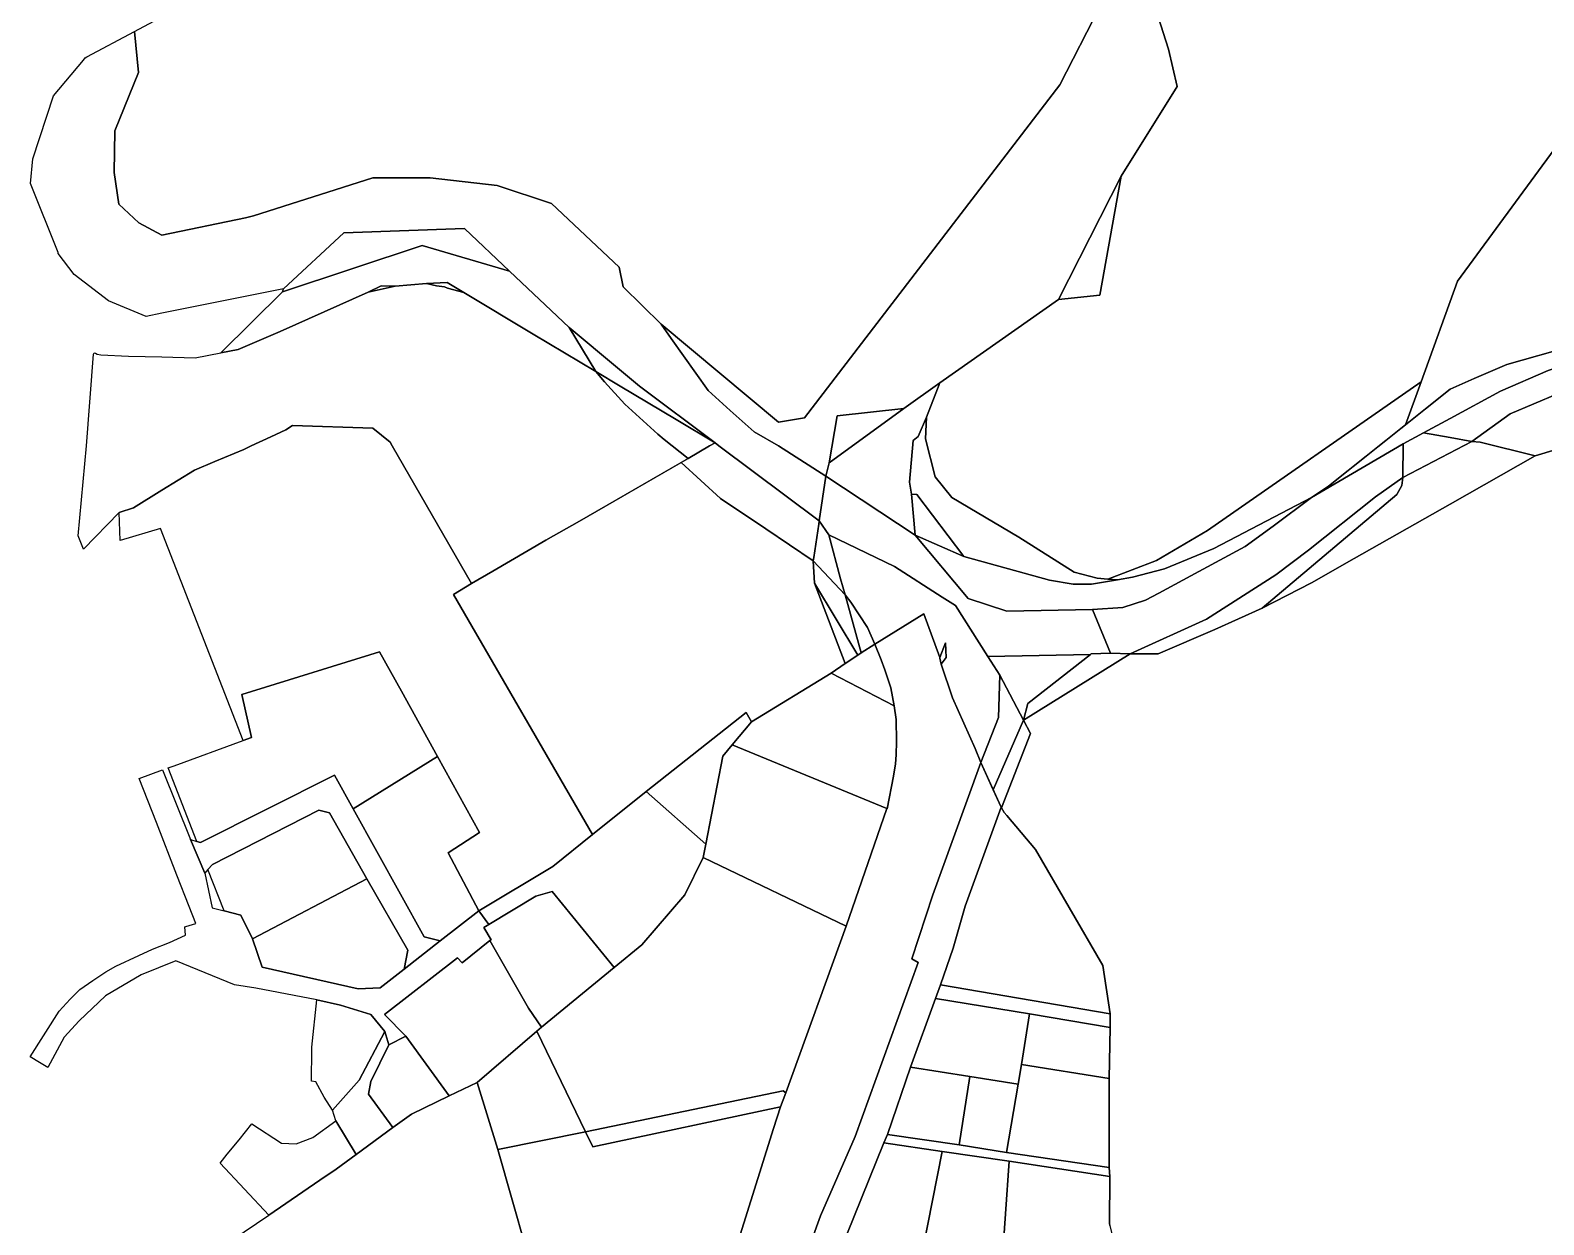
# Model space of a CAD drawing. Header units: feet. Extents: x -1222 to 199575, y -502 to 454509.
# Drawn here: x -472.4 to -178.7, y 954.2 to 1185.9 of the extents above; entities that cross this region are included whole.
import ezdxf

# ---------------------------------------------------------------- set-up
doc = ezdxf.new("R2010")
doc.units = ezdxf.units.FT
doc.header["$MEASUREMENT"] = 0
doc.layers.add('지적', color=7, linetype='CONTINUOUS')

msp = doc.modelspace()

# ---------------------------------------------------------------- linework, layer by layer
at = {"layer": '지적', "color": 20}
for points in [[(-255.53, 1194.82), (-251.5, 1182.2), (-249.83, 1174.95), (-260.74, 1157.59), (-272.89, 1133.66), (-295.9, 1117.47), (-302.86, 1112.51), (-315.83, 1111.1), (-317.38, 1101.98), (-318.05, 1099.36), (-327.18, 1105.25), (-331.95, 1108.01), (-336.6, 1112.14), (-340.88, 1115.98), (-348.03, 1126.1), (-349.98, 1128.88), (-327.23, 1109.87), (-322.18, 1110.72), (-272.61, 1175.31), (-264.81, 1190.52)], [(-176.67, 1162.72), (-195.46, 1137.21), (-202.51, 1117.71), (-243.94, 1088.81), (-253.83, 1083), (-263.32, 1079.41), (-265.4, 1079.6), (-269.86, 1080.77), (-280.55, 1087.54), (-293.54, 1095.27), (-296.78, 1099.27), (-298.69, 1106.62), (-298.5, 1110.81), (-295.9, 1117.47), (-272.89, 1133.66), (-264.86, 1134.52), (-260.74, 1157.59), (-249.83, 1174.95), (-251.5, 1182.2), (-255.53, 1194.82)], [(-264.81, 1190.52), (-272.61, 1175.31), (-322.18, 1110.72), (-327.23, 1109.87), (-349.98, 1128.88), (-357.38, 1136.11), (-358.16, 1139.9), (-371.25, 1152.27), (-381.82, 1155.75), (-394.83, 1157.26), (-405.92, 1157.23), (-429.09, 1149.89), (-430.65, 1149.52), (-446.86, 1146.1), (-451.37, 1148.49), (-455.21, 1152.15), (-456.15, 1158.28), (-456, 1166.38), (-451.44, 1177.65), (-452.17, 1185.63), (-448.45, 1187.62)], [(-262.9, 954.03), (-262.96, 954.39), (-262.93, 963.51), (-263.01, 965.29), (-263.02, 982.52), (-262.85, 992.43), (-262.84, 995.06), (-264.3, 1004.48), (-277.31, 1026.99), (-282.9, 1033.56), (-283.39, 1034.14), (-283.91, 1035.06), (-278.32, 1049.48), (-279.66, 1052.04), (-258.97, 1064.92), (-253.55, 1064.92), (-242.54, 1069.65), (-233.35, 1073.8), (-223.77, 1078.7), (-215.48, 1083.42), (-196.86, 1093.97), (-180.36, 1103.32), (-180.36, 1103.32), (-168.79, 1106.8)], [(-337, 944.77), (-328.17, 972.86), (-326.8, 977.05), (-325.76, 979.77), (-314.11, 1012.06), (-306.21, 1034.89), (-306.13, 1034.83), (-304.88, 1041.21), (-304.49, 1043.55), (-304.35, 1045.31), (-304.28, 1047.9), (-304.39, 1052.15), (-304.76, 1054.86), (-305.38, 1058.31), (-306.55, 1061.83), (-307.27, 1063.76), (-308.54, 1066.76), (-298.98, 1072.68), (-295.89, 1064.22), (-295.93, 1064.09), (-295.62, 1062.88), (-293.43, 1056.41), (-289.02, 1046.54), (-287.92, 1043.83), (-293.23, 1029.21), (-297.28, 1018.18), (-301.34, 1005.74), (-300.09, 1005.04), (-312.3, 971.26), (-319.06, 955.91), (-325.26, 938.75)], [(-325.26, 938.75), (-319.06, 955.91), (-312.3, 971.26), (-300.09, 1005.04), (-301.34, 1005.74), (-297.28, 1018.18), (-293.23, 1029.21), (-287.92, 1043.83), (-284.69, 1036.74), (-284.69, 1036.74), (-283.99, 1035.18), (-290.97, 1015.97), (-293.33, 1007.85), (-295.76, 1000.73), (-296.73, 998.06), (-301.57, 984.76), (-306.04, 971.71), (-306.76, 970.05), (-313.98, 952.3)]]:
    msp.add_lwpolyline(points, dxfattribs=at)
for points in [[(-461.75, 1180.54), (-461.42, 1180.74), (-452.17, 1185.63), (-451.44, 1177.65), (-456, 1166.38), (-456.15, 1158.28), (-455.21, 1152.15), (-451.37, 1148.49), (-446.86, 1146.1), (-430.65, 1149.52), (-429.09, 1149.89), (-405.92, 1157.23), (-394.83, 1157.26), (-381.82, 1155.75), (-371.25, 1152.27), (-358.16, 1139.9), (-357.38, 1136.11), (-349.98, 1128.88), (-348.03, 1126.1), (-340.88, 1115.98), (-336.6, 1112.14), (-331.95, 1108.01), (-327.18, 1105.25), (-318.05, 1099.36), (-319.29, 1090.73), (-338.77, 1105.25), (-339.52, 1105.87), (-354.16, 1116.83), (-358.47, 1120.41), (-367.86, 1128.21), (-379.4, 1139.12), (-388.14, 1147.42), (-411.56, 1146.58), (-423.25, 1135.74), (-446.86, 1130.97), (-449.94, 1130.35), (-457.26, 1133.37), (-463.92, 1138.49), (-466.97, 1142.58), (-467, 1142.78), (-472.38, 1156.13), (-471.92, 1160.96), (-467.93, 1173.13), (-462.07, 1180.1), (-461.75, 1180.54)], [(-205.54, 1109.34), (-202.51, 1117.71), (-195.46, 1137.21), (-176.67, 1162.72), (-163.36, 1177.07), (-163.3, 1176.89), (-156.83, 1158.08), (-152.61, 1151.62), (-145.55, 1132.01), (-161.14, 1128.05), (-185.85, 1121.04), (-192.22, 1118.33), (-196.86, 1116.25), (-205.54, 1109.34)], [(-260.74, 1157.59), (-264.86, 1134.52), (-272.89, 1133.66), (-260.74, 1157.59)], [(-379.4, 1139.12), (-396.33, 1144.15), (-423.46, 1135.15), (-423.25, 1135.74), (-411.56, 1146.58), (-388.14, 1147.42), (-379.4, 1139.12)], [(-395.51, 1136.72), (-401.63, 1136.26), (-404.32, 1136.32), (-406.85, 1135.1), (-423.91, 1127.41), (-432.07, 1123.93), (-435.44, 1123.3), (-423.46, 1135.15), (-396.33, 1144.15), (-379.4, 1139.12), (-367.86, 1128.21), (-362.68, 1119.66), (-374.79, 1126.91), (-388.27, 1135), (-391.48, 1136.94), (-395.51, 1136.72)], [(-395.51, 1136.72), (-393.59, 1136.3), (-392.05, 1136.1), (-391.44, 1135.82), (-388.27, 1135), (-374.79, 1126.91), (-362.68, 1119.66), (-361, 1117.68), (-357.03, 1113.35), (-350.65, 1107.51), (-349.39, 1106.46), (-347.85, 1105.25), (-344.77, 1102.82), (-365.84, 1090.67), (-372.36, 1086.94), (-382.64, 1080.92), (-386.76, 1078.54), (-402.16, 1105.25), (-402.56, 1105.95), (-405.95, 1108.7), (-421.5, 1109.18), (-422.82, 1108.39), (-425.76, 1107.01), (-429.53, 1105.25), (-430.98, 1104.57), (-436.59, 1102.2), (-440.52, 1100.55), (-446.86, 1096.67), (-452.39, 1093.24), (-455.19, 1092.3), (-462.1, 1085.25), (-463.1, 1087.79), (-461.49, 1105.25), (-460.11, 1123.07), (-460.03, 1123.31), (-459.74, 1123.21), (-459.43, 1123.03), (-458.73, 1122.91), (-453.34, 1122.67), (-446.86, 1122.5), (-440.4, 1122.34), (-435.44, 1123.3), (-432.07, 1123.93), (-423.91, 1127.41), (-406.85, 1135.1), (-401.63, 1136.26), (-395.51, 1136.72)], [(-388.27, 1135), (-391.44, 1135.82), (-392.05, 1136.1), (-393.59, 1136.3), (-395.51, 1136.72), (-391.48, 1136.94), (-388.27, 1135)], [(-401.63, 1136.26), (-406.85, 1135.1), (-404.32, 1136.32), (-401.63, 1136.26)], [(-145.55, 1132.01), (-142.87, 1124.17), (-146.07, 1125.56), (-151.25, 1125.72), (-163.34, 1124.15), (-167.98, 1123.07), (-177.86, 1119.86), (-187.11, 1115.89), (-196.86, 1110.59), (-202.07, 1107.76), (-205.99, 1105.64), (-223.8, 1095.22), (-220.5, 1097.42), (-196.86, 1116.25), (-192.22, 1118.33), (-185.85, 1121.04), (-161.14, 1128.05), (-145.55, 1132.01)], [(-367.86, 1128.21), (-358.47, 1120.41), (-354.16, 1116.83), (-339.52, 1105.87), (-347.07, 1110.36), (-357.91, 1116.82), (-362.68, 1119.66), (-367.86, 1128.21)], [(-142.87, 1124.17), (-149.43, 1122.07), (-165.42, 1117.77), (-176.06, 1115.37), (-185.25, 1111.46), (-192.63, 1106.11), (-196.86, 1106.85), (-202.07, 1107.76), (-196.86, 1110.59), (-187.11, 1115.89), (-177.86, 1119.86), (-167.98, 1123.07), (-163.34, 1124.15), (-151.25, 1125.72), (-146.07, 1125.56), (-142.87, 1124.17)], [(-142.87, 1124.17), (-142.65, 1116.46), (-142.05, 1110.44), (-160.77, 1108.83), (-168.79, 1106.8), (-180.36, 1103.32), (-191.04, 1105.99), (-192.63, 1106.11), (-185.25, 1111.46), (-176.06, 1115.37), (-165.42, 1117.77), (-149.43, 1122.07), (-142.87, 1124.17)], [(-362.68, 1119.66), (-357.91, 1116.82), (-347.07, 1110.36), (-339.52, 1105.87), (-340.59, 1105.25), (-344.77, 1102.82), (-347.85, 1105.25), (-349.39, 1106.46), (-350.65, 1107.51), (-357.03, 1113.35), (-361, 1117.68), (-362.68, 1119.66)], [(-302.86, 1112.51), (-295.9, 1117.47), (-298.5, 1110.81), (-300.12, 1107.09), (-301.08, 1106.33), (-301.77, 1098.24), (-301.41, 1095.9), (-300.71, 1087.94), (-318.05, 1099.36), (-317.38, 1101.98), (-302.86, 1112.51)], [(-202.51, 1117.71), (-205.54, 1109.34), (-220.5, 1097.42), (-223.8, 1095.22), (-242.71, 1085.36), (-252.31, 1081.38), (-258.5, 1079.82), (-261.44, 1079.24), (-263.32, 1079.41), (-253.83, 1083), (-243.94, 1088.81), (-202.51, 1117.71)], [(-302.86, 1112.51), (-317.38, 1101.98), (-315.83, 1111.1), (-302.86, 1112.51)], [(-263.32, 1079.41), (-261.44, 1079.24), (-266.49, 1078.42), (-270.05, 1078.42), (-274.6, 1079.2), (-291.24, 1083.82), (-300.34, 1095.83), (-301.41, 1095.9), (-301.77, 1098.24), (-301.08, 1106.33), (-300.12, 1107.09), (-298.5, 1110.81), (-298.69, 1106.62), (-296.78, 1099.27), (-293.54, 1095.27), (-280.55, 1087.54), (-269.86, 1080.77), (-265.4, 1079.6), (-263.32, 1079.41)], [(-455.19, 1092.3), (-452.39, 1093.24), (-446.86, 1096.67), (-440.52, 1100.55), (-436.59, 1102.2), (-430.98, 1104.57), (-429.53, 1105.25), (-425.76, 1107.01), (-422.82, 1108.39), (-421.5, 1109.18), (-405.95, 1108.7), (-402.56, 1105.95), (-402.16, 1105.25), (-386.76, 1078.54), (-390.25, 1076.41), (-363.3, 1029.85), (-370.99, 1023.69), (-385.37, 1015.04), (-391.33, 1026.33), (-385.23, 1030.26), (-393.37, 1044.97), (-400.4, 1057.69), (-404.61, 1065.3), (-431.36, 1057.01), (-429.47, 1048.68), (-431.12, 1048.08), (-447.17, 1089.25), (-454.94, 1086.89), (-455.19, 1092.3)], [(-205.99, 1105.64), (-202.07, 1107.76), (-196.86, 1106.85), (-192.63, 1106.11), (-206.05, 1099.14), (-205.99, 1105.64)], [(-320.46, 1082.94), (-329.68, 1089.14), (-338.48, 1095.05), (-346.11, 1102.05), (-344.77, 1102.82), (-340.59, 1105.25), (-339.52, 1105.87), (-338.77, 1105.25), (-319.29, 1090.73), (-319.39, 1090.05), (-320.37, 1083.59), (-320.46, 1082.94)], [(-206.05, 1099.14), (-211.37, 1095.4), (-224.33, 1085), (-230.69, 1080.25), (-244.14, 1071.66), (-258.97, 1064.92), (-262.8, 1065.06), (-266.26, 1073.53), (-260.42, 1073.93), (-256.01, 1075.35), (-253.38, 1076.7), (-245.63, 1080.88), (-236.67, 1085.71), (-231.2, 1089.68), (-223.8, 1095.22), (-205.99, 1105.64), (-206.05, 1099.14)], [(-233.35, 1073.8), (-207.19, 1095.85), (-206.23, 1097.54), (-206.05, 1099.14), (-192.63, 1106.11), (-191.04, 1105.99), (-180.36, 1103.32), (-196.86, 1093.97), (-215.48, 1083.42), (-223.77, 1078.7), (-233.35, 1073.8)], [(-320.24, 1078.63), (-314.24, 1063.04), (-316.99, 1061.17), (-332.46, 1051.7), (-333.49, 1053.54), (-352.87, 1038.19), (-363.3, 1029.85), (-390.25, 1076.41), (-386.76, 1078.54), (-382.64, 1080.92), (-372.36, 1086.94), (-365.84, 1090.67), (-346.11, 1102.05), (-338.48, 1095.05), (-329.68, 1089.14), (-320.46, 1082.94), (-320.24, 1078.63)], [(-317.42, 1087.97), (-319.29, 1090.73), (-318.05, 1099.36), (-300.71, 1087.94), (-290.4, 1075.63), (-282.87, 1073.21), (-266.26, 1073.53), (-262.8, 1065.06), (-266.53, 1064.93), (-266.69, 1064.8), (-286.56, 1064.39), (-292.88, 1074.3), (-295.47, 1075.9), (-304.7, 1081.84), (-317.42, 1087.97)], [(-207.19, 1095.85), (-233.35, 1073.8), (-242.54, 1069.65), (-253.55, 1064.92), (-258.97, 1064.92), (-244.14, 1071.66), (-230.69, 1080.25), (-224.33, 1085), (-211.37, 1095.4), (-206.05, 1099.14), (-206.23, 1097.54), (-207.19, 1095.85)], [(-301.41, 1095.9), (-300.34, 1095.83), (-291.24, 1083.82), (-300.71, 1087.94), (-301.41, 1095.9)], [(-300.71, 1087.94), (-291.24, 1083.82), (-274.6, 1079.2), (-270.05, 1078.42), (-266.49, 1078.42), (-261.44, 1079.24), (-258.5, 1079.82), (-252.31, 1081.38), (-242.71, 1085.36), (-223.8, 1095.22), (-231.2, 1089.68), (-236.67, 1085.71), (-245.63, 1080.88), (-253.38, 1076.7), (-256.01, 1075.35), (-260.42, 1073.93), (-266.26, 1073.53), (-282.87, 1073.21), (-290.4, 1075.63), (-300.71, 1087.94)], [(-320.46, 1082.94), (-320.37, 1083.59), (-319.39, 1090.05), (-319.29, 1090.73), (-317.42, 1087.97), (-315.15, 1079.46), (-314.3, 1076.39), (-320.46, 1082.94)], [(-292.88, 1074.3), (-286.56, 1064.39), (-284.28, 1060.8), (-284.5, 1052.55), (-287.92, 1043.83), (-289.02, 1046.54), (-293.43, 1056.41), (-295.62, 1062.88), (-294.7, 1064.18), (-294.78, 1067.02), (-295.89, 1064.22), (-298.98, 1072.68), (-308.54, 1066.76), (-309.95, 1070.04), (-313.15, 1074.95), (-314.3, 1076.39), (-315.15, 1079.46), (-317.42, 1087.97), (-304.7, 1081.84), (-295.47, 1075.9), (-292.88, 1074.3)], [(-314.3, 1076.39), (-311.17, 1065.14), (-311.84, 1064.67), (-320.24, 1078.63), (-320.46, 1082.94), (-314.3, 1076.39)], [(-311.84, 1064.67), (-314.24, 1063.04), (-320.24, 1078.63), (-311.84, 1064.67)], [(-308.54, 1066.76), (-311.17, 1065.14), (-314.3, 1076.39), (-313.15, 1074.95), (-309.95, 1070.04), (-308.54, 1066.76)], [(-308.54, 1066.76), (-307.27, 1063.76), (-306.55, 1061.83), (-305.38, 1058.31), (-304.76, 1054.86), (-316.99, 1061.17), (-314.24, 1063.04), (-311.84, 1064.67), (-311.17, 1065.14), (-308.54, 1066.76)], [(-294.78, 1067.02), (-294.7, 1064.18), (-295.62, 1062.88), (-295.93, 1064.09), (-295.89, 1064.22), (-294.78, 1067.02)], [(-400.4, 1057.69), (-393.37, 1044.97), (-409.72, 1034.84), (-413.36, 1041.4), (-439.38, 1028.3), (-440.06, 1028.52), (-445.63, 1042.8), (-444.48, 1043.22), (-431.12, 1048.08), (-429.47, 1048.68), (-431.36, 1057.01), (-404.61, 1065.3), (-400.4, 1057.69)], [(-286.56, 1064.39), (-266.69, 1064.8), (-278.85, 1055.27), (-279.66, 1052.04), (-284.28, 1060.8), (-286.56, 1064.39)], [(-266.69, 1064.8), (-266.53, 1064.93), (-262.8, 1065.06), (-258.97, 1064.92), (-279.66, 1052.04), (-278.85, 1055.27), (-266.69, 1064.8)], [(-316.99, 1061.17), (-304.76, 1054.86), (-304.39, 1052.15), (-304.28, 1047.9), (-304.35, 1045.31), (-304.49, 1043.55), (-304.88, 1041.21), (-306.13, 1034.83), (-306.21, 1034.89), (-336.17, 1047.26), (-332.46, 1051.7), (-316.99, 1061.17)], [(-279.66, 1052.04), (-285.52, 1038.56), (-287.92, 1043.83), (-284.5, 1052.55), (-284.28, 1060.8), (-279.66, 1052.04)], [(-332.46, 1051.7), (-336.17, 1047.26), (-338.01, 1045.05), (-341.29, 1028.02), (-352.87, 1038.19), (-333.49, 1053.54), (-332.46, 1051.7)], [(-278.32, 1049.48), (-283.91, 1035.06), (-283.99, 1035.18), (-285.52, 1038.56), (-279.66, 1052.04), (-278.32, 1049.48)], [(-336.17, 1047.26), (-306.21, 1034.89), (-314.11, 1012.06), (-341.81, 1025.4), (-341.29, 1028.02), (-338.01, 1045.05), (-336.17, 1047.26)], [(-393.37, 1044.97), (-385.23, 1030.26), (-391.33, 1026.33), (-385.37, 1015.04), (-392.87, 1009.26), (-395.96, 1010.05), (-409.72, 1034.84), (-393.37, 1044.97)], [(-451.27, 1040.74), (-446.72, 1042.4), (-441.32, 1028.92), (-438.55, 1022.37), (-437.13, 1015.64), (-434.8, 1015.05), (-431.56, 1014.25), (-429.3, 1009.62), (-427.43, 1004.15), (-408.78, 999.96), (-404.5, 1000.1), (-399.86, 1003.74), (-392.87, 1009.26), (-385.37, 1015.04), (-383.45, 1012.42), (-384.4, 1011.81), (-382.96, 1009.45), (-383.2, 1009.28), (-388.59, 1004.95), (-389.52, 1005.95), (-403.65, 994.97), (-399.55, 990.75), (-402.81, 989.05), (-403.62, 991.65), (-406.3, 994.97), (-412.19, 996.76), (-416.82, 997.8), (-428.61, 1000.05), (-432.79, 1000.68), (-444.17, 1005.36), (-450.86, 1002.68), (-457.82, 998.55), (-462.92, 993.74), (-465.81, 990.55), (-468.99, 984.66), (-470.64, 985.66), (-472.41, 986.74), (-466.79, 995.63), (-464.7, 997.92), (-462.81, 999.8), (-460.26, 1001.55), (-457.76, 1003.25), (-455.81, 1004.35), (-451.36, 1006.4), (-448.71, 1007.65), (-445.41, 1008.95), (-442.31, 1010.35), (-442.4, 1011.93), (-442.2, 1012), (-440.3, 1012.62), (-441.57, 1015.89), (-443.95, 1021.98), (-447.93, 1032.17), (-451.27, 1040.74)], [(-441.32, 1028.92), (-440.06, 1028.52), (-439.38, 1028.3), (-413.36, 1041.4), (-409.72, 1034.84), (-395.96, 1010.05), (-392.87, 1009.26), (-399.86, 1003.74), (-399.13, 1007.45), (-407.07, 1021.3), (-414.37, 1034.06), (-416.4, 1034.57), (-437.07, 1024.05), (-437.93, 1023.07), (-438.55, 1022.37), (-441.32, 1028.92)], [(-352.87, 1038.19), (-341.29, 1028.02), (-341.81, 1025.4), (-345.36, 1018.15), (-353.76, 1008.45), (-359.09, 1004.07), (-371.12, 1018.83), (-374.28, 1017.93), (-383.45, 1012.42), (-385.37, 1015.04), (-370.99, 1023.69), (-363.3, 1029.85), (-352.87, 1038.19)], [(-407.07, 1021.3), (-429.3, 1009.62), (-431.56, 1014.25), (-434.8, 1015.05), (-437.93, 1023.07), (-437.07, 1024.05), (-416.4, 1034.57), (-414.37, 1034.06), (-407.07, 1021.3)], [(-293.33, 1007.85), (-290.97, 1015.97), (-283.99, 1035.18), (-283.39, 1034.14), (-282.9, 1033.56), (-277.31, 1026.99), (-264.3, 1004.48), (-262.84, 995.06), (-295.76, 1000.73), (-293.33, 1007.85)], [(-314.11, 1012.06), (-325.76, 979.77), (-326.29, 980.15), (-364.64, 972.21), (-374.11, 991.7), (-373.18, 992.47), (-359.09, 1004.07), (-353.76, 1008.45), (-345.36, 1018.15), (-341.81, 1025.4), (-314.11, 1012.06)], [(-429.3, 1009.62), (-407.07, 1021.3), (-399.13, 1007.45), (-399.86, 1003.74), (-404.5, 1000.1), (-408.78, 999.96), (-427.43, 1004.15), (-429.3, 1009.62)], [(-383.45, 1012.42), (-374.28, 1017.93), (-371.12, 1018.83), (-359.09, 1004.07), (-373.18, 992.47), (-375.73, 996.19), (-383.2, 1009.28), (-382.96, 1009.45), (-384.4, 1011.81), (-383.45, 1012.42)], [(-383.2, 1009.28), (-375.73, 996.19), (-373.18, 992.47), (-374.11, 991.7), (-385.71, 981.75), (-391.12, 979.16), (-399.55, 990.75), (-403.65, 994.97), (-389.52, 1005.95), (-388.59, 1004.95), (-383.2, 1009.28)], [(-296.73, 998.06), (-295.76, 1000.73), (-262.84, 995.06), (-262.85, 992.43), (-278.49, 995.09), (-296.73, 998.06)], [(-416.82, 997.8), (-412.19, 996.76), (-406.3, 994.97), (-403.62, 991.65), (-408.57, 982.23), (-413.79, 976.43), (-415.35, 978.92), (-417.01, 981.91), (-417.86, 982), (-417.77, 988.08), (-417.76, 988.62), (-416.82, 997.8)], [(-278.49, 995.09), (-280.07, 985.28), (-280.73, 981.47), (-290.08, 982.96), (-301.57, 984.76), (-296.73, 998.06), (-278.49, 995.09)], [(-278.49, 995.09), (-262.85, 992.43), (-263.02, 982.52), (-280.07, 985.28), (-278.49, 995.09)], [(-403.62, 991.65), (-402.81, 989.05), (-406.35, 981.96), (-406.75, 979.5), (-402.05, 973.02), (-409.19, 967.79), (-413.13, 974.3), (-413.79, 976.43), (-408.57, 982.23), (-403.62, 991.65)], [(-402.81, 989.05), (-399.55, 990.75), (-391.12, 979.16), (-398.46, 975.65), (-402.05, 973.02), (-406.75, 979.5), (-406.35, 981.96), (-402.81, 989.05)], [(-385.71, 981.75), (-374.11, 991.7), (-364.64, 972.21), (-381.67, 968.77), (-385.71, 981.75)], [(-301.57, 984.76), (-290.08, 982.96), (-292.17, 969.69), (-306.04, 971.71), (-301.57, 984.76)], [(-263.02, 982.52), (-263.01, 965.29), (-282.99, 968.2), (-280.73, 981.47), (-280.07, 985.28), (-263.02, 982.52)], [(-381.67, 968.77), (-373.44, 939.95), (-377.65, 939.05), (-379.72, 932.66), (-389.55, 944.23), (-394.42, 946.52), (-395.77, 946.39), (-443.19, 929.62), (-442.46, 947.15), (-433.31, 951.2), (-426.14, 956.06), (-416.21, 962.8), (-413.06, 964.95), (-409.19, 967.79), (-402.05, 973.02), (-398.46, 975.65), (-391.12, 979.16), (-385.71, 981.75), (-381.67, 968.77)], [(-290.08, 982.96), (-280.73, 981.47), (-282.99, 968.2), (-292.17, 969.69), (-290.08, 982.96)], [(-326.8, 977.05), (-363.27, 969.27), (-364.64, 972.21), (-326.29, 980.15), (-325.76, 979.77), (-326.8, 977.05)], [(-364.64, 972.21), (-363.27, 969.27), (-326.8, 977.05), (-328.17, 972.86), (-337, 944.77), (-339.67, 932.97), (-363.99, 932.25), (-364.03, 932.25), (-373.44, 939.95), (-381.67, 968.77), (-364.64, 972.21)], [(-431.86, 970.67), (-429.41, 973.73), (-423.65, 969.99), (-420.8, 969.85), (-417.56, 971.12), (-413.13, 974.3), (-409.19, 967.79), (-413.06, 964.95), (-416.21, 962.8), (-426.14, 956.06), (-435.59, 966.12), (-434.17, 967.85), (-431.86, 970.67)], [(-306.76, 970.05), (-295.42, 968.39), (-299.17, 949.34), (-313.98, 952.3), (-306.76, 970.05)], [(-306.04, 971.71), (-292.17, 969.69), (-282.99, 968.2), (-263.01, 965.29), (-262.93, 963.51), (-282.45, 966.53), (-295.42, 968.39), (-306.76, 970.05), (-306.04, 971.71)], [(-295.42, 968.39), (-282.45, 966.53), (-283.87, 946.09), (-299.17, 949.34), (-295.42, 968.39)], [(-282.45, 966.53), (-262.93, 963.51), (-262.96, 954.39), (-262.9, 954.03), (-260.79, 945.22), (-273.09, 944.23), (-283.87, 946.09), (-282.45, 966.53)]]:
    msp.add_lwpolyline(points, close=True, dxfattribs=at)

doc.saveas('drawing.dxf')
